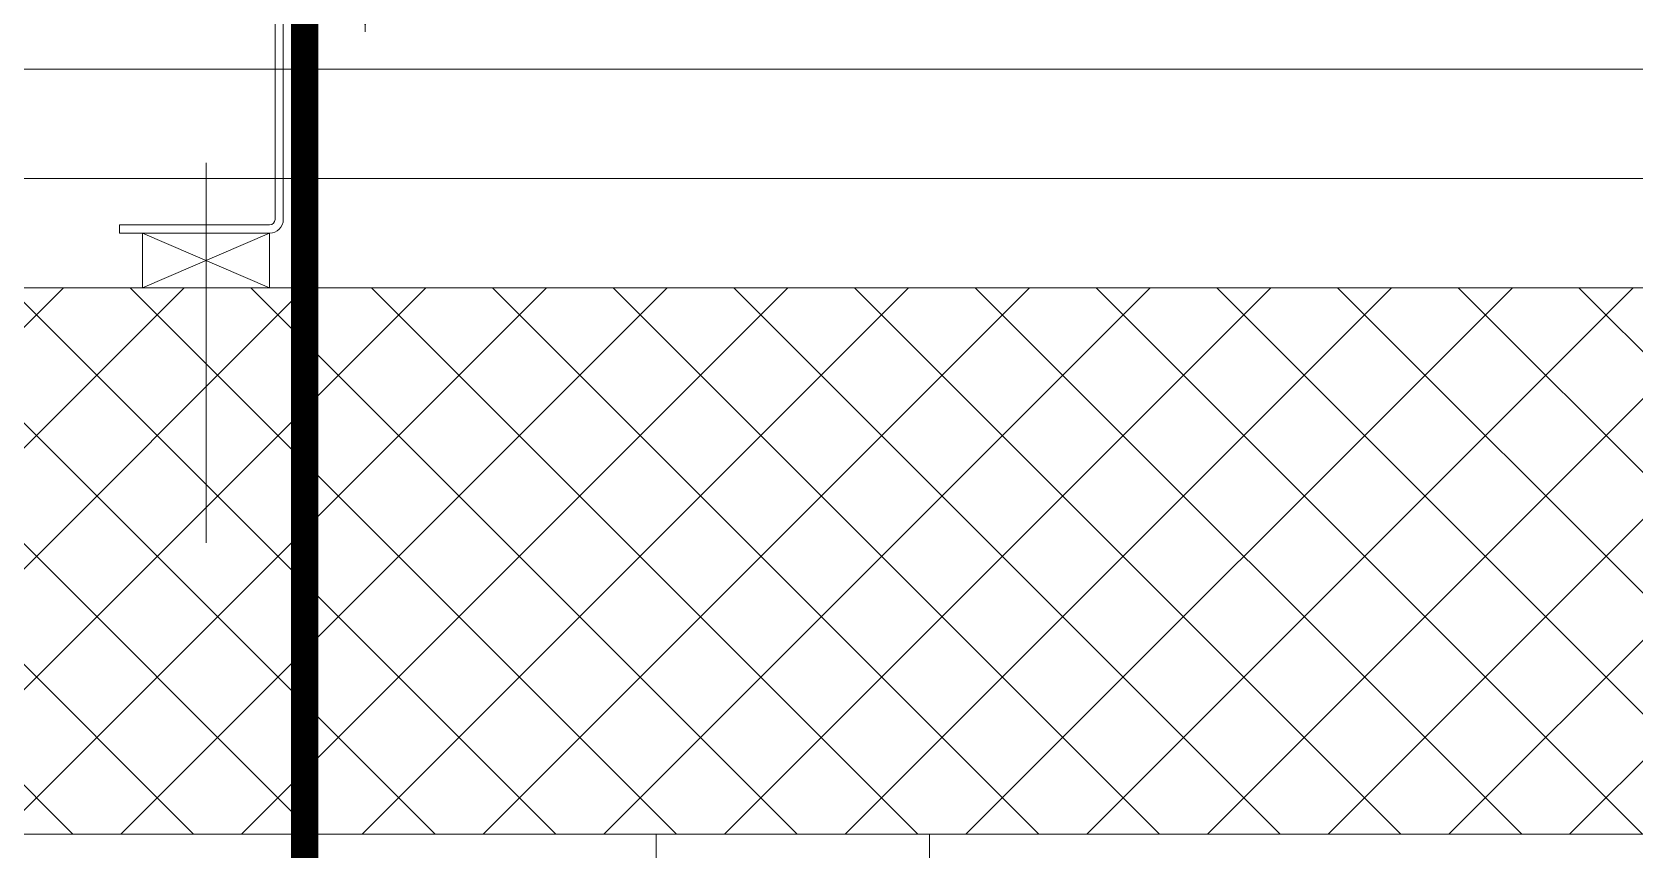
# Model space of a CAD drawing. Extents: x -1439 to 23780, y -1362 to 4476.
# Drawn here: x 14159.7 to 14218.3, y 2804.4 to 2834.4 of the extents above; entities that cross this region are included whole.
import ezdxf

# ---------------------------------------------------------------- set-up
doc = ezdxf.new("R2010")
doc.units = 0
doc.header["$MEASUREMENT"] = 0
doc.linetypes.add('Audi$0$HIDDEN2', pattern=[4.7624999999999975, 3.174999999999998, -1.587499999999999])
doc.layers.get('0').update_dxf_attribs({"color": 9, "lineweight": 9})
for name, color, linetype, lineweight in [('Audi$0$00', 8, 'Continuous', 9), ('Audi$0$06D', 8, 'Continuous', 9), ('Audi$0$09W', 8, 'Continuous', 9), ('Audi$0$10', 8, 'Continuous', 9), ('Audi$0$11', 8, 'Continuous', 9), ('Audi$0$21', 8, 'Continuous', 9), ('Audi$0$33', 8, 'Audi$0$BATTING', 9)]:
    doc.layers.add(name, color=color, linetype=linetype, lineweight=lineweight)
doc.linetypes.add('Audi$0$BATTING', pattern='A,0.0001,-0.1,[134,ltypeshp.shx,S=0.1,R=0,X=-0.1,Y=0],-0.2,[134,ltypeshp.shx,S=0.1,R=180,X=0.1,Y=0],-0.1', length=0.4001000000000002)

# ---------------------------------------------------------------- blocks, each defined once
blk = doc.blocks.new('Audi$0$p- alum kaplama profil')
at = {"lineweight": 13}
blk.add_lwpolyline([(7.116288115706992, 12.59122897736233), (7.116288115706992, 26.49122897737107)], dxfattribs=at)
at = {"lineweight": 5}
blk.add_lwpolyline([(9.44128811570772, 15.15996212519531), (4.791288115709904, 15.15996212519531), (4.791288115709904, 17.15896212519146), (9.44128811570772, 17.15896212519146)], close=True, dxfattribs=at)
for points in [[(4.791288115709904, 15.15996212519531), (9.44128811570772, 17.15896212519146)], [(9.44128811570772, 15.15996212519531), (4.791288115709904, 17.15896212519146)]]:
    blk.add_lwpolyline(points, dxfattribs=at)
at = {"lineweight": 18}
blk.add_lwpolyline([(4.091285636725841, 6.157395140586232), (-1.408714363274157, 6.157395140586232), (-1.408714363274157, 6.457395140589143), (4.091285636725841, 6.457395140589143, 0.4142135623730951), (4.291285636730207, 6.657395140586232), (4.291288115709904, 14.6599621251953, -0.4142135623730951), (4.791288115709904, 15.15996212519531), (10.2912881157099, 15.15996212519531), (10.2912881157099, 14.85996212519239), (4.791288115709904, 14.85996212519239, 0.4142135623730951), (4.591288115705538, 14.6599621251953), (4.591285636725841, 6.657395140586232, -0.4142135623730951)], format="xyb", close=True, dxfattribs=at)
blk.add_lwpolyline([(-2.058714363268336, 5.556395140583844), (-2.058711884288639, -2.342037876038375), (-2.058710400644486, -15.6920548943599), (-1.65871040064303, -15.6920548943599), (-1.658711884287185, -2.342037876038375), (-1.658714363266879, 5.556395140583844), (-1.658593908886359, 5.561301908017413), (-1.658232835935448, 5.566196854617373), (-1.6576320142658, 5.57106818802822), (-1.656792891309121, 5.575904172785158), (-1.655717488584739, 5.580693158573922), (-1.65440839684288, 5.585423608308702), (-1.652868769785525, 5.590084125926294), (-1.651102316517608, 5.594663483823751), (-1.649113292579384, 5.59915064992492), (-1.646906489701905, 5.603534814266823), (-1.64448722426732, 5.607805415003893), (-1.641861324499584, 5.611952163888417), (-1.63903511641456, 5.615965071030584), (-1.63601540860236, 5.619834469003762), (-1.632809475801877, 5.623551036069328), (-1.629425041387548, 5.627105818703057), (-1.62587025875382, 5.630490253117387), (-1.622153691684616, 5.63369618591787), (-1.618284293715078, 5.636715893733706), (-1.614271386569271, 5.639542101815093), (-1.610124637688384, 5.642168001582831), (-1.605854036951313, 5.644587267021049), (-1.601469872609411, 5.646794069898533), (-1.596982706504602, 5.648783093833117), (-1.592403348607149, 5.650549547104673), (-1.58774283099319, 5.652089174158387), (-1.583012381258413, 5.65339826590025), (-1.578223395469649, 5.654473668624632), (-1.57338741071271, 5.655312791581309), (-1.568516077301864, 5.655913613254597), (-1.563621130701903, 5.656274686201866), (-1.558714363268336, 5.65639514058239), (3.941285636731664, 5.65639514058239), (3.941285636731664, 6.056395140591121), (-1.558714363268336, 6.056395140583844), (-1.583248200428895, 6.055792868688513), (-1.60772293343234, 6.053987503923053), (-1.632079600497488, 6.050983395563886), (-1.656259524274899, 6.046787780787781), (-1.680204453218719, 6.041410767180422), (-1.703856701892618, 6.034865308449298), (-1.727159289966039, 6.027167173173437), (-1.750056079449676, 6.01833490683748), (-1.772491909980999, 6.008389787142733), (-1.794412731679584, 5.997355772755327), (-1.815765735364948, 5.985259445586053), (-1.836499479776648, 5.972129946732818), (-1.856564015512956, 5.957998906325883), (-1.875911005349735, 5.942900367268523), (-1.89449384069212, 5.926870703258826), (-1.91226775386076, 5.909948531179907), (-1.929189925943319, 5.892174618011267), (-1.945219589949372, 5.873591782668881), (-1.960318129010373, 5.854244792832105), (-1.974449169417311, 5.834180257092157), (-1.987578668266904, 5.813446512684095), (-1.999674995439818, 5.792093508998732), (-2.010709009827223, 5.770172687296507), (-2.02065412952197, 5.747736856768823), (-2.029486395857929, 5.724840067281548), (-2.037184531133789, 5.701537479208128), (-2.043729989864913, 5.677885230534228), (-2.049107003468634, 5.653940301590409), (-2.05330261824838, 5.629760377813), (-2.056306726603907, 5.605403710751486), (-2.058112091369366, 5.580928977744406)], close=True)
blk.add_lwpolyline([(-1.658711884287185, -2.342037876038375), (-2.058711884288639, -2.342037876038375)])
for points in [[(-2.35871040064012, -10.84205606781324), (-2.358685758965291, -16.39196914934291), (-2.358685758968931, -16.39196914934291, -0.4142135623730951), (-2.508685092965604, -16.54196981534187), (-2.508685092961968, -16.54196981534187), (-4.058711732646768, -16.541976697481), (-4.058710400644487, -16.84197669747664), (-2.508683760959684, -16.84196981534478), (-2.508683760963322, -16.84196981533751, 0.4142135623730951), (-2.058685758969659, -16.39196781734063), (-2.058710400644486, -10.84205473581096)], [(-1.358710400647394, -10.84205606781324), (-1.65871040064303, -10.84205473581096), (-1.658735042317855, -16.39196781734063, 0.4142135623730951), (-1.208737040324194, -16.84196981533751), (-1.208737040327832, -16.84196981534478), (0.3412895993569691, -16.84197669747664), (0.3412909313592536, -16.541976697481), (-1.208735708325547, -16.54196981534187), (-1.208735708321909, -16.54196981534187, -0.4142135623730951), (-1.358735042318583, -16.39196914934291), (-1.358735042322221, -16.39196914934291)]]:
    blk.add_lwpolyline(points, format="xyb", close=True)
for points in [[(1.291285636730207, 4.927395140590306, -10.00000000000055), (1.291285636730207, 7.795395140585242, -10.00000000000055)], [(1.562926084069658, 7.052589362398066, -10.00000000000055), (1.020381943574647, 7.13009566817891, -10.00000000000055)], [(1.051285636728607, 6.913093875582489, -10.00000000000055), (1.291285636730207, 7.556395140591121, -10.00000000000055)], [(1.53128563672817, 6.823093875585982, -10.00000000000055), (1.291285636730207, 7.556395140591121, -10.00000000000055)], [(1.606285636728898, 6.866395140581516, -10.00000000000055), (0.9762856367278798, 6.956395140585298, -10.00000000000055)], [(1.334586901725741, 5.854744508082148, -10.00000000000055), (0.9762856367278798, 5.876395140583553, -10.00000000000055)], [(1.051285636728607, 5.833093875580741, -10.00000000000055), (1.051285636728607, 6.013093875581035, -10.00000000000055)], [(1.291260536728259, 6.157395140586232, -10.00000000000055), (1.291260536728259, 6.257395140584777, -10.00000000000055)], [(1.53128563672817, 5.746395140586173, -10.00000000000055), (1.53128563672817, 5.923093875584527, -10.00000000000055)], [(0.6712856367275889, 5.65639514058239, -10.00000000000055), (1.911285636725549, 5.65639514058239, -10.00000000000055)], [(0.6712856367275889, 5.65639514058239, -10.00000000000055), (0.6716985999200915, 5.636639372480202, -10.00000000000055), (0.6729367680281939, 5.616918118668761, -10.00000000000055), (0.6749979779169735, 5.597265833157508, -10.00000000000055), (0.677878628540384, 5.57771684945146, -10.00000000000055), (0.6815736872713388, 5.558305320590078, -10.00000000000055), (0.6860766986583258, 5.539065159455276, -10.00000000000055), (0.6913797957176941, 5.520029979559691, -10.00000000000055), (0.6974737136779368, 5.501233036300619, -10.00000000000055), (0.7043478061650604, 5.482707168861452, -10.00000000000055), (0.7119900637999308, 5.464484742833519, -10.00000000000055), (0.7203871351857744, 5.446597593696424, -10.00000000000055), (0.729524350231259, 5.429076971186078, -10.00000000000055), (0.7393857457618651, 5.411953484681362, -10.00000000000055), (0.7499540934450124, 5.395257049754945, -10.00000000000055), (0.7612109298543146, 5.379016835895528, -10.00000000000055), (0.7731365887420907, 5.363261215561577, -10.00000000000055), (0.7857102354000745, 5.348017714595698, -10.00000000000055), (0.7989099030428406, 5.333312964137801, -10.00000000000055), (0.8127125312139469, 5.319172654109933, -10.00000000000055), (0.8270940060365319, 5.305621488330871, -10.00000000000055), (0.842029202366575, 5.292683141355155, -10.00000000000055), (0.8574920276851115, 5.280380217101992, -10.00000000000055), (0.873455467678468, 5.268734209390459, -10.00000000000055), (0.8898916334301246, 5.257765464366457, -10.00000000000055), (0.90677181015144, 5.247493144966938, -10.00000000000055), (0.924066507345742, 5.237935197443222, -10.00000000000055), (0.9417455103293833, 5.229108319987062, -10.00000000000055), (0.9597779330115372, 5.221027933597721, -10.00000000000055), (0.9781322718672528, 5.213708155102721, -10.00000000000055), (0.9967764609582443, 5.20716177252143, -10.00000000000055), (1.015677927983231, 5.201400222691519, -10.00000000000055), (1.034803651139554, 5.196433571325541, -10.00000000000055)], [(0.961285636728462, 5.65639514058239, -10.00000000000055), (0.9657017274194004, 5.656503549527768, -10.00000000000055), (0.9701071793579104, 5.656828515186134, -10.00000000000055), (0.9744913794284003, 5.657369254686272, -10.00000000000055), (0.9788437657089158, 5.658124465348008, -10.00000000000055), (0.9831538529188036, 5.659092327796313, -10.00000000000055), (0.9874112576808328, 5.660270510370535, -10.00000000000055), (0.9916057235323024, 5.66165617471961, -10.00000000000055), (0.9957271456414672, 5.663245982656008, -10.00000000000055), (0.9997655951347041, 5.665036104202953, -10.00000000000055), (1.003711343041685, 5.667022226798508, -10.00000000000055), (1.007554883705779, 5.669199565685627, -10.00000000000055), (1.011286957699667, 5.671562875473683, -10.00000000000055), (1.014898574129802, 5.674106462747657, -10.00000000000055), (1.018381032304205, 5.676824199783366, -10.00000000000055), (1.021725942661758, 5.679709539303074, -10.00000000000055), (1.024925247035753, 5.682755530278883, -10.00000000000055), (1.027971238011559, 5.685954834645599, -10.00000000000055), (1.030856577531267, 5.689299745010428, -10.00000000000055), (1.033574314559699, 5.692782203184833, -10.00000000000055), (1.036117901833677, 5.696393819618606, -10.00000000000055), (1.038481211629004, 5.700125893605218, -10.00000000000055), (1.040658550519764, 5.70396943427295, -10.00000000000055), (1.042644673108042, 5.707915182179931, -10.00000000000055), (1.044434794654989, 5.711953631673168, -10.00000000000055), (1.046024602595025, 5.716075053785971, -10.00000000000055), (1.047410266944098, 5.720269519630161, -10.00000000000055), (1.048588449514679, 5.724526924392192, -10.00000000000055), (1.049556311966624, 5.728837011605719, -10.00000000000055), (1.050311522624724, 5.733189397882597, -10.00000000000055), (1.050852262128501, 5.737573597956724, -10.00000000000055), (1.051177227786864, 5.741979049895235, -10.00000000000055), (1.051285636728607, 5.746395140586173, -10.00000000000055)], [(1.051285636728607, 5.746395140586173, -10.00000000000055), (1.051285636728607, 5.833093875580741, -10.00000000000055)], [(1.53128563672817, 5.746395140586173, -10.00000000000055), (1.53139404566991, 5.741979049895235, -10.00000000000055), (1.531719011328275, 5.737573597956724, -10.00000000000055), (1.532259750832054, 5.733189397882597, -10.00000000000055), (1.53301496149379, 5.728837011605719, -10.00000000000055), (1.533982823942094, 5.724526924392192, -10.00000000000055), (1.535161006512678, 5.720269519630161, -10.00000000000055), (1.536546670861753, 5.716075053785971, -10.00000000000055), (1.538136478801789, 5.711953631673168, -10.00000000000055), (1.539926600348735, 5.707915182172653, -10.00000000000055), (1.541912722937013, 5.70396943427295, -10.00000000000055), (1.544090061827773, 5.700125893605218, -10.00000000000055), (1.546453371619463, 5.69639381961133, -10.00000000000055), (1.54899695889344, 5.692782203177559, -10.00000000000055), (1.551714695925511, 5.689299745010428, -10.00000000000055), (1.554600035445218, 5.685954834645599, -10.00000000000055), (1.557646026421024, 5.682755530278883, -10.00000000000055), (1.560845330791379, 5.679709539303074, -10.00000000000055), (1.564190241152573, 5.676824199783366, -10.00000000000055), (1.567672699323338, 5.674106462747657, -10.00000000000055), (1.57128431575711, 5.671562875473683, -10.00000000000055), (1.575016389750999, 5.669199565685627, -10.00000000000055), (1.578859930411454, 5.667022226798508, -10.00000000000055), (1.582805678318436, 5.665036104202953, -10.00000000000055), (1.58684412781531, 5.663245982656008, -10.00000000000055), (1.590965549924475, 5.66165617471961, -10.00000000000055), (1.595160015775945, 5.660270510370535, -10.00000000000055), (1.599417420537974, 5.659092327796313, -10.00000000000055), (1.603727507744224, 5.658124465348008, -10.00000000000055), (1.608079894028378, 5.657369254686272, -10.00000000000055), (1.612464094098868, 5.656828515186134, -10.00000000000055), (1.616869546041016, 5.656503549527768, -10.00000000000055), (1.621285636728315, 5.65639514058239, -10.00000000000055)], [(1.547767622317223, 5.196433571325541, -10.00000000000055), (1.566893345473545, 5.201400222691519, -10.00000000000055), (1.585794812494896, 5.20716177252143, -10.00000000000055), (1.604439001593163, 5.213708155102721, -10.00000000000055), (1.622793340445241, 5.221027933597721, -10.00000000000055), (1.640825763127393, 5.229108319987062, -10.00000000000055), (1.658504766111034, 5.237935197443222, -10.00000000000055), (1.675799463305338, 5.247493144966938, -10.00000000000055), (1.692679640026653, 5.257765464366457, -10.00000000000055), (1.70911580577831, 5.268734209390459, -10.00000000000055), (1.725079245771667, 5.280380217101992, -10.00000000000055), (1.740542071090203, 5.292683141355155, -10.00000000000055), (1.755477267423882, 5.305621488330871, -10.00000000000055), (1.76985874224283, 5.319172654109933, -10.00000000000055), (1.7836613704103, 5.333312964137801, -10.00000000000055), (1.796861038056704, 5.348017714595698, -10.00000000000055), (1.809434684714688, 5.363261215561577, -10.00000000000055), (1.821360343602464, 5.379016835895528, -10.00000000000055), (1.832617180011764, 5.395257049754945, -10.00000000000055), (1.843185527691274, 5.411953484681362, -10.00000000000055), (1.85304692322552, 5.429076971186078, -10.00000000000055), (1.862184138267366, 5.446597593696424, -10.00000000000055), (1.870581209656845, 5.464484742833519, -10.00000000000055), (1.878223467291718, 5.482707168861452, -10.00000000000055), (1.88509755977884, 5.501233036300619, -10.00000000000055), (1.891191477739084, 5.520029979559691, -10.00000000000055), (1.896494574798452, 5.539065159455276, -10.00000000000055), (1.9009975861818, 5.558305320590078, -10.00000000000055), (1.904692644912754, 5.57771684945146, -10.00000000000055), (1.907573295539805, 5.597265833157508, -10.00000000000055), (1.909634505424945, 5.616918118668761, -10.00000000000055), (1.910872673536687, 5.636639372480202, -10.00000000000055), (1.911285636725549, 5.65639514058239, -10.00000000000055)], [(1.034803651139554, 5.196433571325541, -10.00000000000055), (1.040012745183958, 5.195209710616834, -10.00000000000055), (1.045227678500849, 5.194010975332276, -10.00000000000055), (1.05044832990552, 5.192837393324223, -10.00000000000055), (1.055674578075012, 5.191688991877527, -10.00000000000055), (1.060906301555404, 5.190565797680391, -10.00000000000055), (1.066143378769083, 5.189467836817128, -10.00000000000055), (1.071385688014742, 5.188395134811798, -10.00000000000055), (1.076633107467386, 5.187347716599106, -10.00000000000055), (1.081885515178326, 5.186325606517129, -10.00000000000055), (1.087142789093377, 5.185328828321869, -10.00000000000055), (1.092404807038291, 5.184357405165426, -10.00000000000055), (1.097671446729689, 5.183411359625097, -10.00000000000055), (1.102942585782329, 5.182490713696096, -10.00000000000055), (1.108218101690906, 5.181595488769744, -10.00000000000055), (1.113497871866456, 5.180725705640725, -10.00000000000055), (1.1187817736145, 5.179881384528925, -10.00000000000055), (1.124069684138703, 5.179062545064878, -10.00000000000055), (1.129361480559053, 5.178269206253387, -10.00000000000055), (1.134657039893681, 5.177501386553558, -10.00000000000055), (1.139956239091588, 5.176759103791481, -10.00000000000055), (1.145258954996279, 5.176042375233008, -10.00000000000055), (1.150565064382135, 5.175351217518254, -10.00000000000055), (1.155874443943502, 5.174685646719809, -10.00000000000055), (1.161186970294691, 5.174045678306356, -10.00000000000055), (1.166502519977257, 5.173431327135403, -10.00000000000055), (1.171820969470899, 5.172842607504207, -10.00000000000055), (1.177142195175292, 5.172279533069738, -10.00000000000055), (1.182466073431895, 5.171742116943278, -10.00000000000055), (1.187792480520329, 5.171230371595811, -10.00000000000055), (1.193121292669274, 5.170744308923531, -10.00000000000055), (1.198452386034659, 5.170283940225997, -10.00000000000055), (1.203785636728752, 5.169849276191594, -10.00000000000055)], [(1.203785636728752, 5.169849276191594, -10.00000000000055), (1.203785636728752, 5.203895140590248, -10.00000000000055)], [(1.378785636728024, 5.203895140590248, -10.00000000000055), (1.203785636728752, 5.203895140590248, -10.00000000000055)], [(1.378785636728024, 5.169849276191594, -10.00000000000055), (1.378785636728024, 5.203895140590248, -10.00000000000055)], [(1.378785636728024, 5.169849276191594, -10.00000000000055), (1.384118887425755, 5.170283940225997, -10.00000000000055), (1.389449980787502, 5.170744308923531, -10.00000000000055), (1.394778792932811, 5.171230371595811, -10.00000000000055), (1.400105200024879, 5.171742116943278, -10.00000000000055), (1.405429078285123, 5.172279533069738, -10.00000000000055), (1.410750303985878, 5.172842607504207, -10.00000000000055), (1.416068753479519, 5.173431327135403, -10.00000000000055), (1.421384303162083, 5.174045678306356, -10.00000000000055), (1.426696829513273, 5.174685646719809, -10.00000000000055), (1.432006209074643, 5.175351217518254, -10.00000000000055), (1.437312318460499, 5.176042375233008, -10.00000000000055), (1.442615034365189, 5.176759103791481, -10.00000000000055), (1.447914233559456, 5.177501386553558, -10.00000000000055), (1.453209792897721, 5.178269206253387, -10.00000000000055), (1.458501589318073, 5.179062545064878, -10.00000000000055), (1.463789499842278, 5.179881384528925, -10.00000000000055), (1.469073401586683, 5.180725705640725, -10.00000000000055), (1.474353171765869, 5.181595488769744, -10.00000000000055), (1.479628687678084, 5.182490713696096, -10.00000000000055), (1.484899826723449, 5.183411359625097, -10.00000000000055), (1.490166466418485, 5.184357405165426, -10.00000000000055), (1.495428484359763, 5.185328828321869, -10.00000000000055), (1.50068575827845, 5.186325606517129, -10.00000000000055), (1.505938165989389, 5.187347716599106, -10.00000000000055), (1.511185585442034, 5.188395134811798, -10.00000000000055), (1.516427894687694, 5.189467836817128, -10.00000000000055), (1.521664971901373, 5.190565797673116, -10.00000000000055), (1.526896695381764, 5.191688991877527, -10.00000000000055), (1.532122943547619, 5.192837393324223, -10.00000000000055), (1.537343594955926, 5.194010975332276, -10.00000000000055), (1.542558528272819, 5.195209710616834, -10.00000000000055), (1.547767622317223, 5.196433571325541, -10.00000000000055)], [(-2.358710400643758, -12.5170547056623, 0), (-2.396498232599695, -12.53468806490855, 0), (-2.432895800291587, -12.555036840502, 0), (-2.4677083046663, -12.57799212620011, 0), (-2.500749429887944, -12.60343106576329, 0), (-2.531842340507864, -12.63121751050494, 0), (-2.560820627892096, -12.66120274791319, 0), (-2.587529200816788, -12.69322629760427, 0), (-2.611825115534884, -12.72711677016195, 0), (-2.633578340788516, -12.76269278446125, 0), (-2.652672453750708, -12.79976393837569, 0), (-2.669005263105646, -12.83813182781887, 0), (-2.682489355986035, -12.8775911086268, 0), (-2.693052565795369, -12.91793059548945, 0), (-2.70063835843757, -12.95893439229258, 0), (-2.705206134905893, -13.00038304751797, 0), (-2.706731448550272, -13.04205472879403, 0), (-2.705206135924527, -13.08372641011374, 0), (-2.700638360471201, -13.12517506545555, 0), (-2.693052568825805, -13.16617886244057, 0), (-2.682489360006, -13.20651834956516, 0), (-2.669005268089676, -13.24597763070051, 0), (-2.652672459673338, -13.28434552055114, 0), (-2.633578347613365, -13.32141667492396, 0), (-2.611825123229207, -13.35699268975441, 0), (-2.587529209340573, -13.39088316290872, 0), (-2.560820637198048, -13.42290671324736, 0), (-2.531842350548686, -13.45289195136138, 0), (-2.500749440605431, -13.48067839685973, 0), (-2.467708316005881, -13.50611733723781, 0), (-2.432895812195055, -13.52907262378721, 0), (-2.396498244994289, -13.54942140026833, 0), (-2.358710413471271, -13.56705476043862, 0)], [(-2.358710468553906, -13.04205473576439, 0), (-2.358710468553906, -12.51705473576294, 0)], [(-2.358710468553906, -13.04205473576439, 0), (-2.358710468553906, -12.72705381576088, 0)], [(-2.358710468553906, -12.72705381576088, 0), (-2.358710468553906, -13.04205473576439, 0)], [(-1.358710400643758, -12.72705381576088, 0), (-2.358710468553906, -12.72705381576088, 0)], [(-1.358710400643758, -13.04205473576439, 0), (-1.358710400643758, -12.36705473576148, 0)], [(-1.358710356475057, -13.71705469588778, 0), (-1.324271272271289, -13.68429009661486, 0), (-1.29159132717541, -13.64977067202562, 0), (-1.260759814915218, -13.61359074198117, 0), (-1.231860978634357, -13.57584916347696, 0), (-1.204973780670115, -13.53664906053018, 0), (-1.180171686828543, -13.49609754233825, 0), (-1.157522465629879, -13.4543054107271, 0), (-1.13708800315362, -13.41138685728947, 0), (-1.11892413393434, -13.36745915143547, 0), (-1.103080488399426, -13.32264231998124, 0), (-1.089600357270682, -13.2770588191197, 0), (-1.078520573268177, -13.23083319989382, 0), (-1.069871410472841, -13.18409176786372, 0), (-1.063676501606094, -13.1369622379425, 0), (-1.05995277346301, -13.08957338550681, 0), (-1.058710400644484, -13.04205469449516, 0), (-1.059952777777652, -12.99453600359266, 0), (-1.06367651022083, -12.94714715149894, 0), (-1.069871423362199, -12.90001762214524, 0), (-1.07852059039942, -12.85327619089366, 0), (-1.089600378600152, -12.80705057267187, 0), (-1.103080513865279, -12.76146707303996, 0), (-1.118924163467454, -12.7166502430191, 0), (-1.137088036673956, -12.67272253881674, 0), (-1.157522503046491, -12.62980398723448, 0), (-1.180171728035928, -12.58801185766788, 0), (-1.204973825562774, -12.54746034173877, 0), (-1.231861027081322, -12.50826024122216, 0), (-1.260759866789155, -12.47051866534457, 0), (-1.291591382330807, -12.43433873810136, 0), (-1.324271330562623, -12.39981931647344, 0), (-1.35871041773862, -12.36705472033645, 0)], [(-2.858710468553908, -13.04205473576439, 0), (-0.8587104006437583, -13.04205473576439, 0)], [(-2.358710468553906, -13.04205473576439, 0), (-2.358710468553906, -13.35705565576063, 0)], [(-2.358710468553906, -13.04205473576439, 0), (-2.358710468553906, -13.56705473575857, 0)], [(-2.358710468553906, -13.35705565576063, 0), (-2.358710468553906, -13.04205473576439, 0)], [(-1.358710400643758, -13.35705565576063, 0), (-2.358710468553906, -13.35705565576063, 0)], [(-1.358710400643758, -13.04205473576439, 0), (-1.358710400643758, -13.71705473576003, 0)], [(-2.845505414603393, -16.54205459020886, 0), (-2.857579834799252, -16.50745929440745, 0), (-2.872369487060493, -16.47393479141465, 0), (-2.889780529712878, -16.44169379719824, 0), (-2.909702488144828, -16.41094088372483, 0), (-2.932008955755009, -16.38187118097994, 0), (-2.956558396017497, -16.35466913881828, 0), (-2.983195040542341, -16.32950735662598, 0), (-3.011749877452528, -16.30654548815073, 0), (-3.042041723754663, -16.28592922849202, 0), (-3.07387837499118, -16.26778938966163, 0), (-3.107057824767252, -16.25224107054964, 0), (-3.141369546519853, -16.23938292662205, 0), (-3.176595829314463, -16.22929654395557, 0), (-3.212513159243826, -16.22204592154593, 0), (-3.248893637653964, -16.21767706523678, 0), (-3.285506427160726, -16.21621769580815, 0), (-3.32211921635826, -16.21767707309482, 0), (-3.358499693829798, -16.22204593721107, 0), (-3.394417022205743, -16.22929656733322, 0), (-3.429643302832118, -16.2393829575667, 0), (-3.463955021823494, -16.25224110885756, 0), (-3.497134468263537, -16.26778943509271, 0), (-3.528971115603782, -16.2859292807625, 0), (-3.559262957485772, -16.30654554691864, 0), (-3.587817789462858, -16.32950742152752, 0), (-3.614454428588942, -16.35466920943872, 0), (-3.639003863008837, -16.38187125686818, 0), (-3.661310324379883, -16.41094096440065, 0), (-3.681232276208902, -16.44169388215232, 0), (-3.69864331194185, -16.47393488010857, 0), (-3.713432956999893, -16.50745938628097, 0), (-3.725507369774276, -16.54205468467262, 0)], [(-3.285506377786076, -17.54205472372996, 0), (-3.285506377786076, -16.04205473580805, 0)], [(-0.9958877656827096, -16.54205459020886, 0), (-0.9838133454832132, -16.50745929440745, 0), (-0.9690236932256084, -16.47393479141465, 0), (-0.9516126505732244, -16.44169379719824, 0), (-0.9316906921412736, -16.41094088372483, 0), (-0.9093842245310952, -16.38187118097994, 0), (-0.8848347842686051, -16.35466913881828, 0), (-0.8581981397401248, -16.32950735662598, 0), (-0.8296433028335741, -16.30654548815073, 0), (-0.7993514565278022, -16.28592922849202, 0), (-0.7675148052949226, -16.26778938966163, 0), (-0.7343353555188517, -16.25224107054964, 0), (-0.70002363376625, -16.23938292662205, 0), (-0.6647973509716394, -16.22929654395557, 0), (-0.6288800210422778, -16.22204592154593, 0), (-0.5924995426321403, -16.21767706523678, 0), (-0.5558867531217402, -16.21621769580815, 0), (-0.5192739639278443, -16.21767707309482, 0), (-0.4828934864526673, -16.22204593721107, 0), (-0.4469761580803607, -16.22929656733322, 0), (-0.4117498774503475, -16.2393829575667, 0), (-0.3774381584589719, -16.25224110885756, 0), (-0.3442587120189273, -16.26778943509271, 0), (-0.3124220646786853, -16.2859292807625, 0), (-0.2821302228003333, -16.30654554691864, 0), (-0.2535753908196057, -16.32950742152752, 0), (-0.2269387516971619, -16.35466920943872, 0), (-0.2023893172772659, -16.38187125686818, 0), (-0.1800828559062211, -16.41094096440065, 0), (-0.1601609040772018, -16.44169388215232, 0), (-0.1427498683442536, -16.47393488010857, 0), (-0.1279602232825709, -16.50745938628097, 0), (-0.115885810511827, -16.54205468467262, 0)], [(-0.5558868025000268, -17.54205472372996, 0), (-0.5558868025000268, -16.04205473580805, 0)], [(-3.285506377786076, -16.54205473580805, 0), (-3.725507297789588, -16.54205473580805, 0)], [(-3.285506377786076, -16.54205473580805, 0), (-3.54550545778693, -16.54205473580805, 0)], [(-3.54550545778693, -16.54205473580805, 0), (-3.285506377786076, -16.54205473580805, 0)], [(-3.54550545778693, -17.04205472372996, 0), (-3.54550545778693, -16.54205473580805, 0)], [(-3.285506377786076, -16.54205473580805, 0), (-2.845505457789839, -16.54205473580805, 0)], [(-3.285506377786076, -16.54205473580805, 0), (-3.025507297785225, -16.54205473580805, 0)], [(-3.025507297785225, -16.54205473580805, 0), (-3.285506377786076, -16.54205473580805, 0)], [(-3.025507297785225, -17.04205472372996, 0), (-3.025507297785225, -16.54205473580805, 0)], [(-0.5558868025000268, -16.54205473580805, 0), (-0.9958877224962635, -16.54205473580805, 0)], [(-0.5558868025000268, -16.54205473580805, 0), (-0.8158858824972413, -16.54205473580805, 0)], [(-0.8158858824972413, -16.54205473580805, 0), (-0.5558868025000268, -16.54205473580805, 0)], [(-0.8158858824972413, -17.04205472372996, 0), (-0.8158858824972413, -16.54205473580805, 0)], [(-0.5558868025000268, -16.54205473580805, 0), (-0.2958877224991738, -16.54205473580805, 0)], [(-0.5558868025000268, -16.54205473580805, 0), (-0.1158858824965137, -16.54205473580805, 0)], [(-0.2958877224991738, -16.54205473580805, 0), (-0.5558868025000268, -16.54205473580805, 0)], [(-0.2958877224991738, -17.04205472372996, 0), (-0.2958877224991738, -16.54205473580805, 0)], [(-3.285506377786076, -17.04205472372996, 0), (-3.836507357787922, -17.04205472372996, 0)], [(-3.83650732728347, -17.04205491936591, 0), (-3.810064716937631, -17.07069461185165, 0), (-3.782135438719706, -17.09788650486007, 0), (-3.752798647907183, -17.12355353296152, 0), (-3.722137488857696, -17.14762295241235, 0), (-3.690238859351666, -17.17002654727548, 0), (-3.657193164337513, -17.19070082280086, 0), (-3.623094059701542, -17.20958718533802, 0), (-3.588038186822813, -17.22663210844621, 0), (-3.552124898687906, -17.24178728454717, 0), (-3.515455978322278, -17.25500976185867, 0), (-3.478135350302181, -17.26626206612855, 0), (-3.440268786242086, -17.27551230684912, 0), (-3.401963604996126, -17.28273426758824, 0), (-3.363328368533982, -17.28790748036408, 0), (-3.324472574229728, -17.29101728361274, 0), (-3.285506344560415, -17.29205486372666, 0), (-3.246540114985691, -17.29101728007663, 0), (-3.207684320965198, -17.2879074733064, 0), (-3.169049084968719, -17.28273425701627, 0), (-3.130743904384871, -17.27551229279925, 0), (-3.092877341161511, -17.26626204865169, 0), (-3.055556714163683, -17.25500974099122, 0), (-3.018887794994951, -17.24178726035461, 0), (-2.982974508238839, -17.22663208098675, 0), (-2.947918636902612, -17.20958715470624, 0), (-2.913819533980131, -17.19070078906952, 0), (-2.880773840846812, -17.17002651054645, 0), (-2.848875213374411, -17.14762291278748, 0), (-2.818214056507712, -17.12355349055724, 0), (-2.788877268027135, -17.09788645978551, 0), (-2.760947992275759, -17.07069456423778, 0), (-2.734505384531075, -17.04205486935825, 0)], [(-3.285506377786076, -17.04205472372996, 0), (-2.73450539778787, -17.04205472372996, 0)], [(-0.5558868025000268, -17.04205472372996, 0), (-1.106887782498231, -17.04205472372996, 0)], [(-0.0048858530026337, -17.04205491936591, 0), (-0.0313284633484727, -17.07069461185165, 0), (-0.0592577415663982, -17.09788650486007, 0), (-0.0885945323789201, -17.12355353296152, 0), (-0.1192556914284069, -17.14762295241235, 0), (-0.1511543209344381, -17.17002654727548, 0), (-0.1842000159449526, -17.19070082280086, 0), (-0.218299120580923, -17.20958718533802, 0), (-0.2533549934632902, -17.22663210844621, 0), (-0.289268281598197, -17.24178728454717, 0), (-0.3259372019638249, -17.25500976185867, 0), (-0.3632578299839224, -17.26626206612855, 0), (-0.4011243940440182, -17.27551230684912, 0), (-0.4394295752899779, -17.28273426758824, 0), (-0.4780648117521197, -17.28790748036408, 0), (-0.5169206060563738, -17.29101728361274, 0), (-0.555886835722049, -17.29205486372666, 0), (-0.5948530653004127, -17.29101728007663, 0), (-0.6337088593172667, -17.2879074733064, 0), (-0.6723440953137471, -17.28273425701627, 0), (-0.7106492759012327, -17.27551229279925, 0), (-0.7485158391245932, -17.26626204865169, 0), (-0.7858364661224188, -17.25500974099122, 0), (-0.8225053852875133, -17.24178726035461, 0), (-0.8584186720472644, -17.22663208098675, 0), (-0.8934745433798525, -17.20958715470624, 0), (-0.9275736463059728, -17.19070078906952, 0), (-0.9606193394392905, -17.17002651054645, 0), (-0.9925179669116913, -17.14762291278748, 0), (-1.02317912377839, -17.12355349055724, 0), (-1.052515912258968, -17.09788645978551, 0), (-1.080445188006704, -17.07069456423778, 0), (-1.106887795755028, -17.04205486935825, 0)], [(-0.5558868025000268, -17.04205472372996, 0), (-0.0048858224981814, -17.04205472372996, 0)]]:
    blk.add_polyline3d(points)
blk = doc.blocks.new('Audi$0$p-2. kat planı')
at = {"layer": 'Audi$0$09W'}
h = blk.add_hatch(dxfattribs=at)
h.set_pattern_fill('ANSI37', color=256, scale=25, style=0)
h.set_pattern_definition([(45, (0, 0), (-2.209708691207958, 2.209708691207959), []), (135, (0, 0), (-2.209708691207959, -2.209708691207958), [])])
h.paths.add_polyline_path([(14049.99999999982, 2825.000004331054), (14472.49999999928, 2825.00000000466), (14472.49999999928, 2805.000000004595), (14049.99999999985, 2805.000004330988)])
at = {"layer": 'Audi$0$00'}
blk.add_lwpolyline([(14049.99999999985, 2825.000004331054), (14049.99999999985, 2825.000004331054), (14049.99999999982, 2825.000004331054), (14472.49999999928, 2825.00000000466), (14472.49999999928, 2805.000000004595), (14049.99999999985, 2805.000004330988)], close=True, dxfattribs=at)
at = {"layer": 'Audi$0$06D'}
blk.add_lwpolyline([(14674.99999999985, 2825.000000004719), (14674.99999999985, 2833.00000000466), (14049.99999999964, 2833.000000008349), (14049.99999999985, 2825.000000008349)], dxfattribs=at)
at = {"layer": 'Audi$0$11'}
blk.add_lwpolyline([(14182.49999999934, 2790.000000004566), (14182.49999999934, 2805.000000004595), (14192.49999999934, 2805.000000004595), (14192.49999999934, 2790.000000004566), (14182.49999999934, 2790.000000004566)], dxfattribs=at)
at = {"layer": 'Audi$0$33', "ltscale": 0.4}
blk.add_lwpolyline([(14049.99999999974, 2829.000000008349), (14674.99999999985, 2829.00000000466)], dxfattribs=at)
at = {"layer": 'Audi$0$10', "rotation": 180}
blk.add_blockref('Audi$0$p- alum kaplama profil', (14173.14128956525, 2842.158957823875), dxfattribs=at)

msp = doc.modelspace()

# ---------------------------------------------------------------- linework, layer by layer
at = {"layer": 'Audi$0$21', "linetype": 'Audi$0$HIDDEN2', "ltscale": 0.1, "const_width": 1}
msp.add_lwpolyline([(14169.63583771534, 2880.949971813528), (14512.49999999898, 2880.949971813528), (14512.49999999899, 2393.960992339893), (14169.63583771534, 2393.960992339893)], close=True, dxfattribs=at)

# ---------------------------------------------------------------- block references
msp.add_blockref('Audi$0$p-2. kat planı', (0, 0))

doc.saveas('drawing.dxf')
